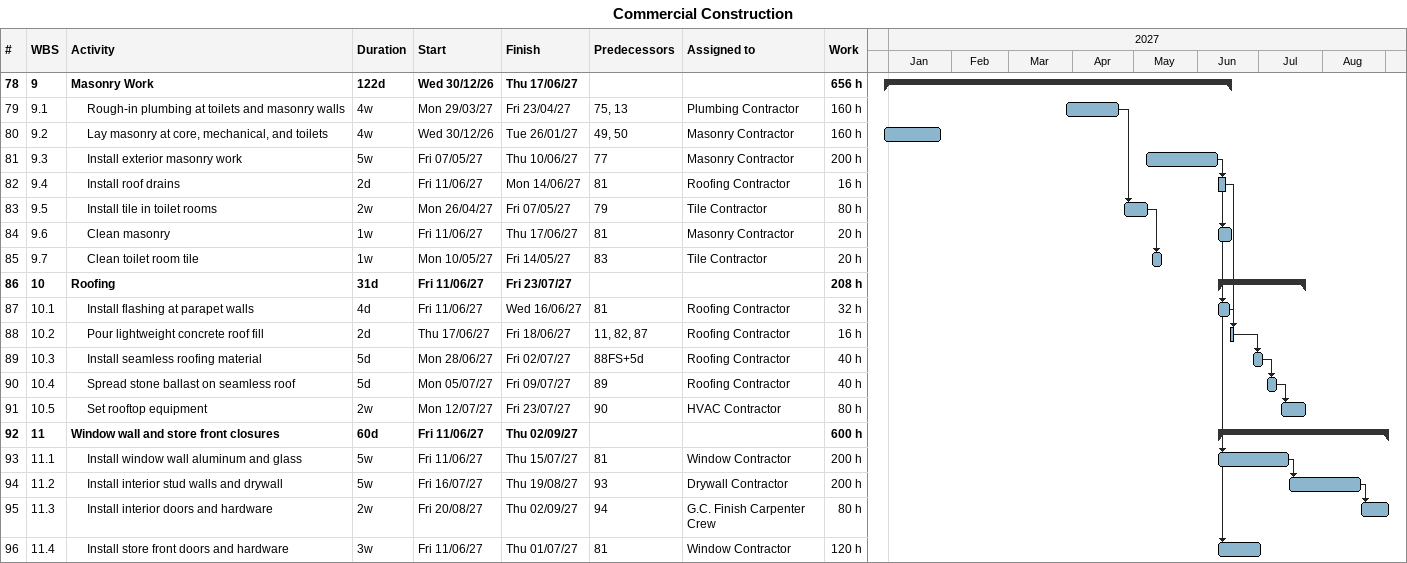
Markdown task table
Commercial Construction

| ID | WBS | Task | Duration | Start | Finish | Predecessors | Resources | Work (h) |
|---|---|---|---|---|---|---|---|---|
| 78 | 9 | **Masonry Work** | 122d | 2026-12-30 | 2027-06-17 |  |  | 656 |
| 79 | 9.1 | Rough-in plumbing at toilets and masonry walls | 4w | 2027-03-29 | 2027-04-23 | 75, 13 | Plumbing Contractor | 160 |
| 80 | 9.2 | Lay masonry at core, mechanical, and toilets | 4w | 2026-12-30 | 2027-01-26 | 49, 50 | Masonry Contractor | 160 |
| 81 | 9.3 | Install exterior masonry work | 5w | 2027-05-07 | 2027-06-10 | 77 | Masonry Contractor | 200 |
| 82 | 9.4 | Install roof drains | 2d | 2027-06-11 | 2027-06-14 | 81 | Roofing Contractor | 16 |
| 83 | 9.5 | Install tile in toilet rooms | 2w | 2027-04-26 | 2027-05-07 | 79 | Tile Contractor | 80 |
| 84 | 9.6 | Clean masonry | 1w | 2027-06-11 | 2027-06-17 | 81 | Masonry Contractor | 20 |
| 85 | 9.7 | Clean toilet room tile | 1w | 2027-05-10 | 2027-05-14 | 83 | Tile Contractor | 20 |
| 86 | 10 | **Roofing** | 31d | 2027-06-11 | 2027-07-23 |  |  | 208 |
| 87 | 10.1 | Install flashing at parapet walls | 4d | 2027-06-11 | 2027-06-16 | 81 | Roofing Contractor | 32 |
| 88 | 10.2 | Pour lightweight concrete roof fill | 2d | 2027-06-17 | 2027-06-18 | 11, 82, 87 | Roofing Contractor | 16 |
| 89 | 10.3 | Install seamless roofing material | 5d | 2027-06-28 | 2027-07-02 | 88FS+5d | Roofing Contractor | 40 |
| 90 | 10.4 | Spread stone ballast on seamless roof | 5d | 2027-07-05 | 2027-07-09 | 89 | Roofing Contractor | 40 |
| 91 | 10.5 | Set rooftop equipment | 2w | 2027-07-12 | 2027-07-23 | 90 | HVAC Contractor | 80 |
| 92 | 11 | **Window wall and store front closures** | 60d | 2027-06-11 | 2027-09-02 |  |  | 600 |
| 93 | 11.1 | Install window wall aluminum and glass | 5w | 2027-06-11 | 2027-07-15 | 81 | Window Contractor | 200 |
| 94 | 11.2 | Install interior stud walls and drywall | 5w | 2027-07-16 | 2027-08-19 | 93 | Drywall Contractor | 200 |
| 95 | 11.3 | Install interior doors and hardware | 2w | 2027-08-20 | 2027-09-02 | 94 | G.C. Finish Carpenter Crew | 80 |
| 96 | 11.4 | Install store front doors and hardware | 3w | 2027-06-11 | 2027-07-01 | 81 | Window Contractor | 120 |
